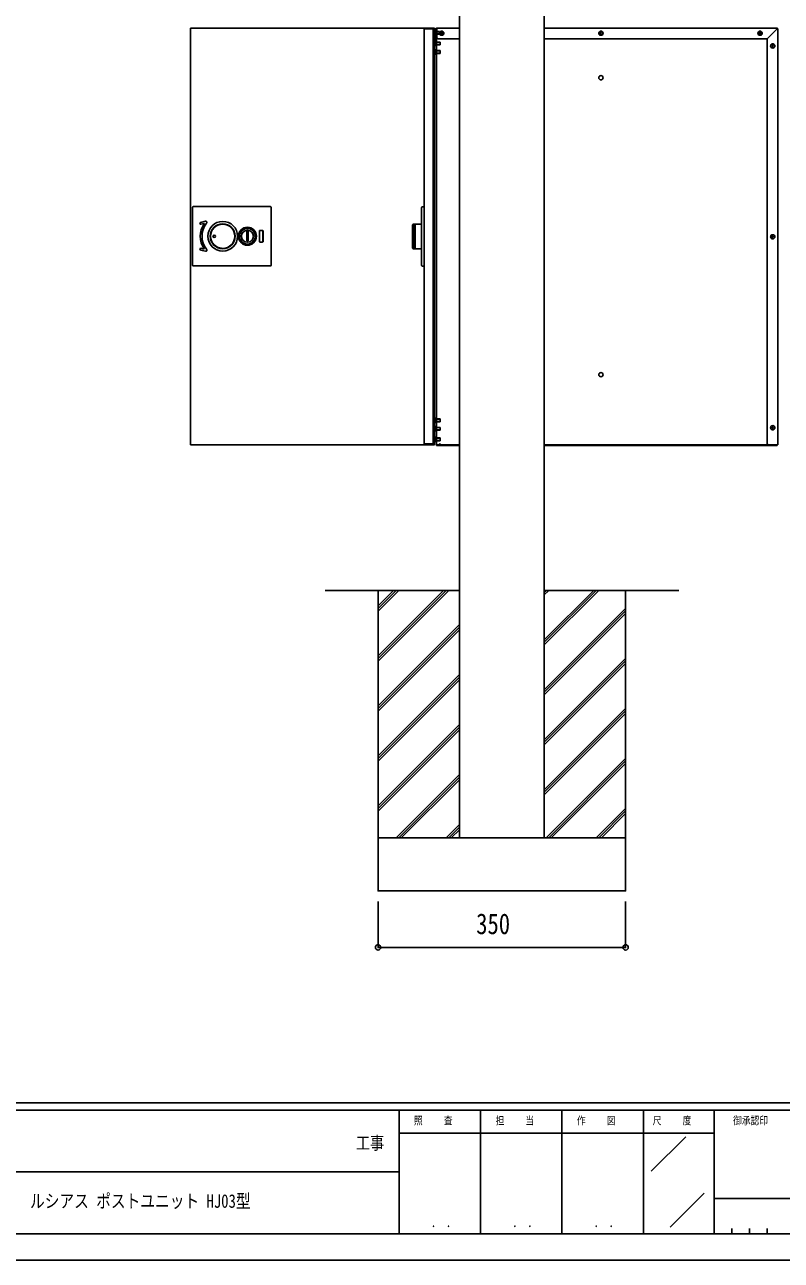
# Model space of a CAD drawing. Units: millimetres, scale not verified. Extents: x -2102 to 2102, y -1485 to 1485.
# Drawn here: x 118 to 1188, y -1485 to 262 of the extents above; entities that cross this region are included whole.
import ezdxf
from ezdxf.enums import TextEntityAlignment as Align

# ---------------------------------------------------------------- set-up
doc = ezdxf.new("R2010")
doc.units = ezdxf.units.MM
doc.header["$LTSCALE"] = 8
for name, color, linetype in [('0-1_USER1', 3, 'Continuous'), ('0-3_YKK_A1', 4, 'Continuous'), ('0-4_YKK_D', 6, 'Continuous'), ('0-5_YKK_ZWAK', 7, 'Continuous')]:
    doc.layers.add(name, color=color, linetype=linetype)
doc.styles.add('ＭＳ ゴシック', font='')
doc.styles.get('ＭＳ ゴシック').set_extended_font_data('MS Gothic')

msp = doc.modelspace()

# ---------------------------------------------------------------- linework, layer by layer
at = {"layer": '0-3_YKK_A1'}
for p, q in [((352.413, 257.5), (696.646, 257.5)), ((352.413, 257.5), (352.413, -331.5)), ((682.51, 256.7), (683.31, 256.7)), ((682.51, 256.7), (682.51, 256.5)), ((682.51, 256.7), (683.31, 256.7)), ((682.51, 256.7), (682.51, 256.5)), ((682.51, 256.5), (683.31, 256.5)), ((682.51, 256.5), (683.31, 256.5)), ((683.51, 257.5), (683.31, 257.5)), ((683.51, 257.5), (683.31, 257.5)), ((683.31, 256.7), (683.31, 256.5)), ((683.51, 256.7), (683.31, 256.7)), ((683.31, 256.7), (683.31, 256.5)), ((683.51, 256.7), (683.31, 256.7)), ((683.31, 256.5), (695.51, 256.5)), ((683.31, 256.5), (695.51, 256.5)), ((683.51, 257.5), (683.51, 256.7)), ((684.01, 257.5), (683.51, 257.5)), ((683.51, 257.5), (683.51, 256.7)), ((684.01, 257.5), (683.51, 257.5)), ((683.51, 256.7), (684.01, 256.7)), ((683.51, 256.7), (684.01, 256.7)), ((684.01, 257.5), (695.71, 257.5)), ((684.01, 257.5), (695.71, 257.5)), ((695.51, 256.7), (684.01, 256.7)), ((695.51, 256.7), (684.01, 256.7)), ((695.51, 256.7), (695.51, 257.5)), ((695.51, 256.7), (695.51, 257.5)), ((695.51, 256.7), (695.71, 256.7)), ((695.51, 256.7), (695.71, 256.7)), ((695.51, 256.5), (695.51, -330.5)), ((695.51, 256.5), (695.51, -330.5)), ((695.71, 252.5), (695.71, 256.7)), ((695.71, 252.5), (695.71, 256.7)), ((696.51, 252.5), (695.71, 252.5)), ((696.51, 252.5), (695.71, 252.5)), ((696.51, 252.5), (696.51, 256.7)), ((696.51, 252.5), (696.51, 256.7)), ((696.806, 257.5), (696.646, 257.5)), ((696.806, 257.5), (697.056, 257.5)), ((696.806, 257.433), (696.806, 257.5)), ((697.046, 256.7), (697.046, 256.5)), ((697.056, 256.7), (697.046, 256.7)), ((697.446, 256.5), (697.046, 256.5)), ((697.056, 256.7), (697.056, 257.5)), ((697.446, -330.5), (697.446, 256.5)), ((698.163, 255.05), (698.41, 255.05)), ((698.163, 246.95), (698.41, 246.95)), ((698.41, 255.05), (698.41, 246.95)), ((698.41, 247.5), (698.41, 254.5)), ((699.41, 254.5), (698.41, 254.5)), ((698.41, 253), (704.41, 253)), ((698.41, 252.6), (704.41, 252.6)), ((698.41, 249.4), (704.41, 249.4)), ((698.41, 249), (704.41, 249)), ((699.41, 247.5), (698.41, 247.5)), ((699.41, 256.5), (699.41, 256.7)), ((699.41, 256), (699.41, 256.5)), ((699.41, 256), (699.41, 244.5)), ((699.41, 247.5), (699.41, 254.5)), ((700.21, 257.5), (700.41, 257.5)), ((700.21, 256.7), (700.41, 256.7)), ((700.21, 256.5), (700.21, 256.7)), ((700.21, 244.5), (700.21, 256)), ((700.41, 257.5), (700.41, 256.7)), ((732.51, 257.5), (700.41, 257.5)), ((700.41, 256.7), (700.41, 244.5)), ((704.41, 253), (704.41, 249)), ((1181.71, 257.5), (852.51, 257.5)), ((1181.568, 256.7), (1167.368, 242.5)), ((1167.51, 242.359), (1181.71, 256.559)), ((1181.71, 257.5), (1181.71, 256.7)), ((1181.71, 256.7), (1182.51, 256.7)), ((1182.51, -331.7), (1182.51, 256.7)), ((695.51, 235.5), (697.01, 235.5)), ((695.526, 239.8), (695.526, 239)), ((695.526, 239.8), (699.41, 239.8)), ((695.526, 239), (699.41, 239)), ((697.01, 235.5), (697.01, -309.5)), ((698.963, 240.05), (699.21, 240.05)), ((698.963, 231.95), (699.21, 231.95)), ((698.963, 228.05), (699.21, 228.05)), ((699.21, 240.05), (699.21, 231.95)), ((699.21, 232.5), (699.21, 239.5)), ((700.21, 239.5), (699.21, 239.5)), ((699.21, 238), (705.21, 238)), ((699.21, 237.6), (705.21, 237.6)), ((699.21, 234.4), (705.21, 234.4)), ((699.21, 234), (705.21, 234)), ((700.21, 232.5), (699.21, 232.5)), ((699.21, 228.05), (699.21, 219.95)), ((699.21, 220.5), (699.21, 227.5)), ((700.21, 227.5), (699.21, 227.5)), ((699.41, 239.8), (699.41, 242.5)), ((700.21, 239.8), (700.21, 242.5)), ((700.21, 232.5), (700.21, 239.5)), ((700.21, 220.5), (700.21, 227.5)), ((702.41, 242.5), (732.51, 242.5)), ((705.21, 238), (705.21, 234)), ((852.51, 242.5), (1167.368, 242.5)), ((1167.51, 242.359), (1167.51, -329.7)), ((698.963, 219.95), (699.21, 219.95)), ((699.21, 226), (705.21, 226)), ((699.21, 225.6), (705.21, 225.6)), ((699.21, 222.4), (705.21, 222.4)), ((699.21, 222), (705.21, 222)), ((700.21, 220.5), (699.21, 220.5)), ((705.21, 226), (705.21, 222)), ((355.413, 4.308), (355.413, -77.692)), ((465.413, 5.308), (356.413, 5.308)), ((466.413, -77.692), (466.413, 4.308)), ((679.01, -77.777), (679.01, 3.777)), ((366.564, -17.188), (373.356, -15.494)), ((371.138, -18.624), (367.169, -19.613)), ((431.885, -30.191), (431.872, -43.191)), ((431.885, -30.191), (433.885, -30.193)), ((433.885, -30.193), (433.872, -43.193)), ((449.878, -44.442), (449.878, -28.942)), ((449.978, -44.342), (449.978, -29.042)), ((450.378, -28.442), (454.378, -28.442)), ((450.478, -28.542), (454.278, -28.542)), ((454.778, -44.342), (454.778, -29.042)), ((454.878, -44.442), (454.878, -28.942)), ((666.41, -20.739), (666.41, -53.261)), ((667.392, -19.739), (679.01, -19.537)), ((667.392, -19.739), (667.392, -54.261)), ((431.872, -43.191), (433.872, -43.193)), ((454.378, -44.942), (450.378, -44.942)), ((454.278, -44.842), (450.478, -44.842)), ((373.356, -57.89), (366.564, -56.197)), ((367.169, -53.771), (371.138, -54.761)), ((679.01, -54.463), (667.392, -54.261)), ((669.414, -54.27), (669.41, -54.287)), ((682.61, -72.9), (682.61, -69.9)), ((356.413, -78.692), (465.413, -78.692)), ((682.51, -79), (679.923, -78.774)), ((698.963, -292.95), (699.21, -292.95)), ((699.21, -292.95), (699.21, -301.05)), ((699.21, -293.5), (699.21, -300.5)), ((700.21, -293.5), (699.21, -293.5)), ((699.21, -295), (705.21, -295)), ((699.21, -295.4), (705.21, -295.4)), ((700.21, -293.5), (700.21, -300.5)), ((705.21, -295), (705.21, -299)), ((695.51, -309.5), (697.01, -309.5)), ((698.963, -301.05), (699.21, -301.05)), ((698.963, -304.95), (699.21, -304.95)), ((698.963, -313.05), (699.21, -313.05)), ((699.21, -298.6), (705.21, -298.6)), ((699.21, -299), (705.21, -299)), ((700.21, -300.5), (699.21, -300.5)), ((699.21, -304.95), (699.21, -313.05)), ((699.21, -305.5), (699.21, -312.5)), ((700.21, -305.5), (699.21, -305.5)), ((699.21, -307), (705.21, -307)), ((699.21, -307.4), (705.21, -307.4)), ((699.21, -310.6), (705.21, -310.6)), ((699.21, -311), (705.21, -311)), ((700.21, -312.5), (699.21, -312.5)), ((700.21, -305.5), (700.21, -312.5)), ((700.21, -313.8), (700.21, -331.7)), ((705.21, -307), (705.21, -311)), ((696.646, -331.5), (352.413, -331.5)), ((682.51, -330.7), (682.51, -330.5)), ((682.51, -330.7), (682.51, -330.5)), ((683.31, -330.5), (695.51, -330.5)), ((683.31, -330.7), (683.31, -330.5)), ((683.31, -330.5), (695.51, -330.5)), ((683.31, -330.7), (683.31, -330.5)), ((683.31, -330.7), (695.71, -330.7)), ((695.71, -331.5), (683.31, -331.5)), ((695.71, -331.5), (683.31, -331.5)), ((683.51, -330.7), (695.51, -330.7)), ((683.51, -330.7), (683.51, -331.5)), ((683.51, -330.7), (683.51, -331.5)), ((695.51, -330.7), (695.51, -331.5)), ((695.51, -330.7), (695.51, -331.5)), ((695.71, -326.5), (695.71, -330.7)), ((696.51, -326.5), (695.71, -326.5)), ((695.71, -326.5), (695.71, -330.7)), ((696.51, -326.5), (695.71, -326.5)), ((696.51, -326.5), (696.51, -330.7)), ((696.51, -326.5), (696.51, -330.7)), ((696.806, -331.5), (696.646, -331.5)), ((696.806, -331.5), (696.806, -331.433)), ((697.056, -331.5), (696.806, -331.5)), ((697.046, -330.7), (697.046, -330.5)), ((697.446, -330.5), (697.046, -330.5)), ((697.046, -330.7), (697.056, -330.7)), ((697.056, -331.5), (697.056, -330.7)), ((698.963, -319.95), (699.21, -319.95)), ((698.963, -328.05), (699.21, -328.05)), ((699.21, -319.95), (699.21, -328.05)), ((699.21, -320.5), (699.21, -327.5)), ((700.21, -320.5), (699.21, -320.5)), ((699.21, -322), (705.21, -322)), ((699.21, -322.4), (705.21, -322.4)), ((699.21, -325.6), (705.21, -325.6)), ((699.21, -326), (705.21, -326)), ((700.21, -327.5), (699.21, -327.5)), ((700.21, -320.5), (700.21, -327.5)), ((732.51, -331.7), (701.01, -331.7)), ((701.21, -332.5), (701.21, -331.7)), ((704.21, -330.5), (704.21, -332)), ((704.21, -330.5), (705.21, -330.5)), ((704.71, -332.5), (704.71, -331.7)), ((705.21, -322), (705.21, -326)), ((705.21, -330.9), (705.21, -330.5)), ((705.21, -330.9), (705.21, -331.7)), ((705.21, -331.7), (732.51, -331.7)), ((852.51, -331.7), (1168.81, -331.7)), ((1176.51, -331.7), (852.51, -331.7)), ((1169.01, -331.7), (1169.01, -331.636)), ((1169.51, -331.7), (1169.01, -331.7)), ((1181.71, -331.7), (1169.51, -331.7)), ((1176.51, -332.5), (1176.51, -331.7)), ((1176.51, -331.7), (1177.51, -331.7)), ((1177.51, -331.7), (1178.51, -331.7)), ((1178.51, -331.7), (1178.51, -332.5)), ((1178.51, -331.7), (1180.51, -331.7)), ((1180.51, -332.5), (1180.51, -331.7)), ((1180.51, -331.7), (1181.51, -331.7)), ((1181.51, -331.7), (1181.51, -332.5)), ((1182.51, -331.7), (1181.71, -331.7)), ((701.01, -332.5), (703.71, -332.5)), ((732.51, -332.5), (701.01, -332.5)), ((1176.51, -332.5), (852.51, -332.5)), ((1178.51, -332.5), (1177.51, -332.5)), ((1178.51, -332.5), (1180.51, -332.5)), ((1181.51, -332.5), (1180.51, -332.5)), ((732.51, -537.5), (542.51, -537.5)), ((617.51, -559.504), (639.514, -537.5)), ((617.51, -630.215), (710.225, -537.5)), ((617.51, -563.129), (643.139, -537.5)), ((617.51, -633.84), (713.85, -537.5)), ((617.51, -566.754), (646.764, -537.5)), ((617.51, -637.465), (717.475, -537.5)), ((1042.51, -537.5), (852.51, -537.5)), ((852.51, -607.347), (922.357, -537.5)), ((852.51, -540.261), (855.271, -537.5)), ((852.51, -610.972), (925.982, -537.5)), ((852.51, -543.886), (858.896, -537.5)), ((852.51, -614.597), (929.607, -537.5)), ((852.51, -678.058), (967.51, -563.058)), ((852.51, -681.683), (967.51, -566.683)), ((852.51, -685.308), (967.51, -570.308)), ((617.51, -700.926), (732.51, -585.926)), ((617.51, -704.551), (732.51, -589.551)), ((617.51, -708.176), (732.51, -593.176)), ((852.51, -748.768), (967.51, -633.768)), ((852.51, -752.393), (967.51, -637.393)), ((852.51, -756.018), (967.51, -641.018)), ((617.51, -771.636), (732.51, -656.636)), ((617.51, -775.261), (732.51, -660.261)), ((617.51, -778.886), (732.51, -663.886)), ((852.51, -819.479), (967.51, -704.479)), ((852.51, -823.104), (967.51, -708.104)), ((852.51, -826.729), (967.51, -711.729)), ((617.51, -842.347), (732.51, -727.347)), ((617.51, -845.972), (732.51, -730.972)), ((617.51, -849.597), (732.51, -734.597)), ((855.2, -887.5), (967.51, -775.19)), ((858.825, -887.5), (967.51, -778.815)), ((862.45, -887.5), (967.51, -782.44)), ((643.068, -887.5), (732.51, -798.058)), ((646.693, -887.5), (732.51, -801.683)), ((650.318, -887.5), (732.51, -805.308)), ((925.91, -887.5), (967.51, -845.9)), ((929.535, -887.5), (967.51, -849.525)), ((933.16, -887.5), (967.51, -853.15)), ((713.778, -887.5), (732.51, -868.768)), ((717.403, -887.5), (732.51, -872.393)), ((721.028, -887.5), (732.51, -876.018))]:
    msp.add_line(p, q, dxfattribs=at)
for points in [[(852.51, 1057), (852.51, -887.5), (732.51, -887.5), (732.51, 1057)], [(682.51, 256.5), (682.51, -330.5), (683.31, -330.5)], [(682.51, 256.5), (682.51, -330.5), (683.31, -330.5)], [(697.046, 256.7), (697.039, 256.856), (697.016, 257.006), (696.979, 257.144), (696.929, 257.266), (696.868, 257.365), (696.799, 257.439), (696.724, 257.485), (696.646, 257.5)], [(699.41, 256.5), (700.21, 256.5), (700.21, 256)], [(700.21, 255), (700.21, -332.5), (701.01, -332.5)], [(1181.568, 256.7), (1181.616, 257.1), (1181.663, 257.392), (1181.71, 257.5)], [(1182.51, 256.7), (1182.402, 256.653), (1182.11, 256.606), (1181.71, 256.559)], [(700.21, 244.5), (700.21, 242.5), (699.41, 242.5), (699.41, 244.5)], [(679.923, 4.774), (682.51, 5), (682.51, -79)], [(396.698, -19.41), (395.88, -19.486), (395.067, -19.6), (394.261, -19.751), (393.463, -19.941), (392.676, -20.168), (391.903, -20.43), (391.148, -20.727), (390.411, -21.057), (389.69, -21.42), (388.987, -21.817), (388.301, -22.248), (387.632, -22.714), (386.984, -23.211), (386.364, -23.735), (385.772, -24.286), (385.206, -24.864), (384.667, -25.467), (384.156, -26.098), (383.672, -26.756), (383.219, -27.437), (382.8, -28.135), (382.416, -28.849), (382.067, -29.578), (381.752, -30.324), (381.471, -31.086), (381.226, -31.864), (381.016, -32.655), (380.845, -33.452), (380.712, -34.253), (380.617, -35.057), (380.559, -35.866), (380.54, -36.677), (380.558, -37.494), (380.616, -38.311), (380.712, -39.126), (380.845, -39.933), (381.016, -40.729), (381.223, -41.512), (381.467, -42.284)], [(396.496, -19.601), (395.694, -19.685), (394.898, -19.806), (394.109, -19.965), (393.33, -20.161), (392.562, -20.393), (391.807, -20.66), (391.071, -20.96), (390.353, -21.292), (389.652, -21.656), (388.969, -22.053), (388.302, -22.482), (387.652, -22.944), (387.023, -23.437), (386.419, -23.957), (385.843, -24.502), (385.293, -25.072), (384.769, -25.667), (384.273, -26.287), (383.803, -26.934), (383.362, -27.604), (382.954, -28.292), (382.58, -28.995), (382.24, -29.713), (381.933, -30.446), (381.661, -31.193), (381.422, -31.955), (381.219, -32.732), (381.052, -33.517), (380.922, -34.303), (380.83, -35.093), (380.774, -35.885), (380.755, -36.68), (380.773, -37.478), (380.829, -38.279), (380.922, -39.076), (381.051, -39.863), (381.216, -40.64), (381.416, -41.407), (381.652, -42.164)], [(669.41, -19.713), (669.413, -19.76), (669.411, -19.799), (669.404, -19.847), (669.393, -19.907), (669.378, -19.976), (669.358, -20.055), (669.332, -20.144), (669.267, -20.352), (669.187, -20.598), (669.098, -20.88), (669.004, -21.198), (668.907, -21.551), (668.811, -21.939), (668.718, -22.362), (668.629, -22.823), (668.547, -23.316), (668.471, -23.838), (668.403, -24.389), (668.34, -24.968), (668.284, -25.575), (668.233, -26.211), (668.188, -26.876), (668.147, -27.565), (668.111, -28.271), (668.079, -28.996), (668.052, -29.738), (668.027, -30.497), (668.007, -31.274), (667.989, -32.069), (667.962, -33.69), (667.946, -35.334), (667.941, -37.001), (667.946, -38.667), (667.962, -40.308), (667.989, -41.924), (668.006, -42.72), (668.027, -43.5), (668.052, -44.261), (668.079, -45.003)], [(679.01, -19.54), (677.672, -19.564), (675.974, -19.595), (674.918, -19.614), (673.854, -19.633), (671.647, -19.673), (669.41, -19.713)], [(669.41, -19.713), (669.419, -19.757), (669.424, -19.793), (669.431, -19.839), (669.441, -19.894), (669.454, -19.958), (669.473, -20.033), (669.497, -20.118), (669.526, -20.214), (669.56, -20.321), (669.598, -20.441), (669.638, -20.572), (669.678, -20.715), (669.719, -20.87), (669.758, -21.037), (669.795, -21.215), (669.83, -21.404), (669.862, -21.604), (669.891, -21.815), (669.917, -22.036), (669.939, -22.267), (669.959, -22.507), (669.987, -23.012), (670.002, -23.545), (670.008, -24.102), (670.006, -24.68), (669.999, -25.278), (669.988, -25.897), (669.974, -26.536), (669.96, -27.196), (669.944, -27.876), (669.929, -28.571), (669.914, -29.28), (669.9, -30.003), (669.887, -30.74), (669.876, -31.491), (669.866, -32.256), (669.85, -33.816), (669.84, -35.395), (669.836, -36.994)], [(381.467, -42.284), (381.746, -43.044), (382.061, -43.793), (382.413, -44.53), (382.8, -45.25), (383.219, -45.949), (383.668, -46.624), (384.147, -47.275), (384.656, -47.904), (385.196, -48.51), (385.766, -49.093), (386.364, -49.649), (386.986, -50.174), (387.627, -50.667), (388.289, -51.128), (388.972, -51.558), (389.675, -51.956), (390.399, -52.322), (391.144, -52.656), (391.904, -52.954), (392.678, -53.217), (393.464, -53.443), (394.262, -53.633), (395.068, -53.785), (395.88, -53.899), (396.698, -53.974)], [(381.652, -42.164), (381.923, -42.911), (382.23, -43.649), (382.573, -44.375), (382.95, -45.085), (383.359, -45.776), (383.8, -46.447), (384.27, -47.093), (384.766, -47.714), (385.289, -48.309), (385.839, -48.88), (386.416, -49.425), (387.021, -49.946), (387.65, -50.439), (388.299, -50.901), (388.965, -51.33), (389.649, -51.726), (390.35, -52.091), (391.068, -52.423), (391.805, -52.724), (392.56, -52.991), (393.329, -53.223), (394.109, -53.419), (394.898, -53.578), (395.694, -53.7), (396.496, -53.784)], [(668.079, -45.003), (668.111, -45.727), (668.147, -46.432), (668.187, -47.12), (668.233, -47.785), (668.284, -48.423), (668.34, -49.031), (668.402, -49.61), (668.471, -50.161), (668.546, -50.682), (668.629, -51.175), (668.717, -51.635), (668.811, -52.061), (668.907, -52.449), (669.004, -52.803), (669.098, -53.12), (669.187, -53.402), (669.267, -53.648), (669.332, -53.856), (669.358, -53.945), (669.378, -54.024), (669.393, -54.093), (669.404, -54.153), (669.411, -54.202), (669.413, -54.24), (669.41, -54.287)], [(669.836, -36.994), (669.84, -38.593), (669.85, -40.17), (669.865, -41.727), (669.876, -42.494), (669.887, -43.246), (669.9, -43.984), (669.914, -44.707), (669.928, -45.415), (669.944, -46.11), (669.959, -46.79), (669.974, -47.452), (669.988, -48.092), (669.999, -48.711), (670.006, -49.31), (670.008, -49.888), (670.003, -50.444), (669.987, -50.977), (669.959, -51.481), (669.94, -51.72), (669.918, -51.95), (669.892, -52.171), (669.864, -52.382), (669.832, -52.583), (669.797, -52.774), (669.76, -52.954), (669.72, -53.122), (669.68, -53.28), (669.639, -53.425), (669.599, -53.557), (669.561, -53.677), (669.527, -53.785), (669.497, -53.881), (669.473, -53.967), (669.454, -54.041), (669.441, -54.106), (669.431, -54.161), (669.424, -54.207), (669.419, -54.243), (669.414, -54.27)], [(395.492, -53.671), (395.692, -53.7), (395.892, -53.724), (396.093, -53.746), (396.294, -53.766), (396.496, -53.784)], [(679.01, -54.46), (677.672, -54.436), (675.974, -54.405), (674.918, -54.386), (673.854, -54.367), (671.647, -54.328), (669.41, -54.287)], [(697.046, -330.7), (697.039, -330.856), (697.016, -331.006), (696.979, -331.144), (696.929, -331.266), (696.868, -331.365), (696.799, -331.439), (696.724, -331.485), (696.646, -331.5)], [(1177.51, -331.7), (1177.51, -332.5), (1176.51, -332.5)], [(852.51, -537.5), (967.51, -537.5), (967.51, -887.5), (617.51, -887.5), (617.51, -537.5), (732.51, -537.5)]]:
    msp.add_lwpolyline(points, dxfattribs=at)
msp.add_lwpolyline([(617.51, -887.5), (967.51, -887.5), (967.51, -962.5), (617.51, -962.5)], close=True, dxfattribs=at)
for centre, radius in [((707.51, 250.5), 3), ((707.51, 250.5), 2.9), ((707.51, 250.5), 0.75), ((932.51, 250.5), 3), ((932.51, 250.5), 2.9), ((932.51, 250.5), 0.75), ((1157.51, 250.5), 3), ((1157.51, 250.5), 2.9), ((1157.51, 250.5), 0.75), ((1175.51, 232.5), 3), ((1175.51, 232.5), 2.9), ((1175.51, 232.5), 0.75), ((932.51, 187.5), 3), ((397.878, -36.692), 21), ((397.913, -36.692), 17.685), ((397.878, -36.692), 17.5), ((397.878, -36.692), 17.112), ((385.913, -36.692), 1.75), ((432.878, -36.692), 12.75), ((432.913, -36.692), 12.75), ((432.913, -36.692), 12.75), ((432.878, -36.692), 12.5), ((432.878, -36.692), 11), ((432.878, -36.692), 8.5), ((1175.51, -37.5), 3), ((1175.51, -37.5), 2.9), ((1175.51, -37.5), 0.75), ((932.51, -232.5), 3), ((1175.51, -307.5), 3), ((1175.51, -307.5), 2.9), ((1175.51, -307.5), 0.75)]:
    msp.add_circle(centre, radius, dxfattribs=at)
for centre, radius, start, end in [((683.31, 256.7), 0.8, 90, 180), ((683.31, 256.7), 0.8, 90, 180), ((695.71, 256.7), 0.8, 0, 90), ((695.71, 256.7), 0.8, 0, 90), ((703.663, 251), 6.831, 143.63766, 216.36234), ((700.21, 256.7), 0.8, 90, 180), ((1181.71, 256.7), 0.8, 0, 90), ((704.463, 236), 6.831, 143.63766, 216.36234), ((704.463, 224), 6.831, 143.63766, 216.36234), ((699.41, 239.8), 0.8, 270, 0), ((702.41, 244.5), 2, 180, 270), ((356.413, 4.308), 1, 90, 180), ((465.413, 4.308), 1, 0, 90), ((680.01, 3.777), 1, 95, 180), ((366.866, -18.4), 1.25, 104, 284), ((373.779, -17.192), 1.75, 321.02124, 104), ((397.878, -36.692), 31.75, 146.31167, 213.68833), ((397.878, -36.692), 29.25, 141.02124, 218.97876), ((371.21, -18.915), 0.3, 326.31167, 104), ((419.196, -43.514), 32.972, 133.02751, 133.50945), ((450.378, -28.942), 0.5, 90, 180), ((450.478, -29.042), 0.5, 90, 180), ((454.278, -29.042), 0.5, 0, 90), ((454.378, -28.942), 0.5, 0, 90), ((667.41, -20.739), 1, 91, 180), ((450.378, -44.442), 0.5, 180, 270), ((450.478, -44.342), 0.5, 180, 270), ((454.278, -44.342), 0.5, 270, 0), ((454.378, -44.442), 0.5, 270, 0), ((366.866, -54.984), 1.25, 76, 256), ((371.21, -54.47), 0.3, 256, 33.68833), ((373.779, -56.192), 1.75, 256, 38.97876), ((419.196, -29.87), 32.972, 226.49055, 226.97249), ((667.41, -53.261), 1, 180, 269), ((356.413, -77.692), 1, 180, 270), ((465.413, -77.692), 1, 270, 0), ((680.01, -77.777), 1, 180, 265), ((704.463, -297), 6.831, 143.63766, 216.36234), ((704.463, -309), 6.831, 143.63766, 216.36234), ((683.31, -330.7), 0.8, 180, 270), ((683.31, -330.7), 0.8, 180, 270), ((695.71, -330.7), 0.8, 270, 0), ((695.71, -330.7), 0.8, 270, 0), ((704.463, -324), 6.831, 143.63766, 216.36234), ((701.01, -331.7), 0.8, 180, 270), ((703.71, -332), 0.5, 270, 0), ((1169.51, -329.7), 2, 180, 270)]:
    msp.add_arc(centre, radius, start, end, dxfattribs=at)
at = {"layer": '0-4_YKK_D'}
for p, q in [((617.51, -977.5), (617.51, -1043.5)), ((967.51, -977.5), (967.51, -1043.5)), ((617.51, -1042.5), (967.51, -1042.5))]:
    msp.add_line(p, q, dxfattribs=at)
for centre in [(617.51, -1042.5), (967.51, -1042.5)]:
    msp.add_circle(centre, 3.75, dxfattribs=at)
at = {"layer": '0-5_YKK_ZWAK'}
for p, q in [((1947.51, -1262.5), (-1952.49, -1262.5)), ((647.51, -1272.5), (-2.49, -1272.5)), ((762.51, -1272.5), (762.51, -1447.5)), ((877.51, -1272.5), (877.51, -1447.5)), ((992.51, -1272.5), (992.51, -1447.5)), ((1092.51, -1272.5), (992.51, -1272.5)), ((1608.76, -1272.5), (1092.51, -1272.5)), ((1092.51, -1272.5), (1092.51, -1447.5)), ((992.51, -1305), (647.51, -1305)), ((992.51, -1305), (1092.51, -1305)), ((1003.552, -1359.146), (1052.519, -1310.179)), ((-2.49, -1360), (647.51, -1360)), ((1030.336, -1437.994), (1078.446, -1389.884)), ((1092.51, -1397.5), (1608.76, -1397.5)), ((-2.49, -1447.5), (647.51, -1447.5)), ((647.51, -1447.5), (992.51, -1447.5)), ((992.51, -1447.5), (1092.51, -1447.5)), ((1092.51, -1447.5), (1608.76, -1447.5)), ((1117.51, -1440), (1117.51, -1447.5)), ((1142.51, -1440), (1142.51, -1447.5)), ((1167.51, -1440), (1167.51, -1447.5))]:
    msp.add_line(p, q, dxfattribs=at)
msp.add_lwpolyline([(-2102.5, -1485), (2102.5, -1485), (2102.5, 1485), (-2102.5, 1485)], close=True, dxfattribs=at)
msp.add_lwpolyline([(992.51, -1272.5), (647.51, -1272.5), (647.51, -1447.5)], dxfattribs=at)

# ---------------------------------------------------------------- texts
at = {"layer": '0-1_USER1', "style": 'ＭＳ ゴシック', "width": 0.8}
msp.add_text('ルシアス ポストユニット HJ03型', height=19.06, dxfattribs=at).set_placement((125.475, -1416.431), align=Align.BOTTOM_LEFT)
at = {"layer": '0-4_YKK_D', "style": 'ＭＳ ゴシック', "width": 0.8}
msp.add_text('350', height=29.33, dxfattribs=at).set_placement((756.243, -1032.5), align=Align.BOTTOM_LEFT)
at = {"layer": '0-5_YKK_ZWAK', "style": 'ＭＳ ゴシック', "width": 0.8}
for s, height, p in [('照     査', 11, (668.21, -1296.25)), ('担     当', 11, (783.61, -1296.25)), ('作     図', 11, (898.61, -1296.25)), ('尺     度', 11, (1005.71, -1296.25)), ('御承認印', 11, (1119.569, -1296.25)), ('工事', 18.33, (586.167, -1333.733)), ('． ．', 12.96, (692.5, -1442.176)), ('． ．', 12.96, (807.5, -1442.176)), ('． ．', 12.96, (922.5, -1442.176))]:
    msp.add_text(s, height=height, dxfattribs=at).set_placement(p, align=Align.BOTTOM_LEFT)

doc.saveas('drawing.dxf')
